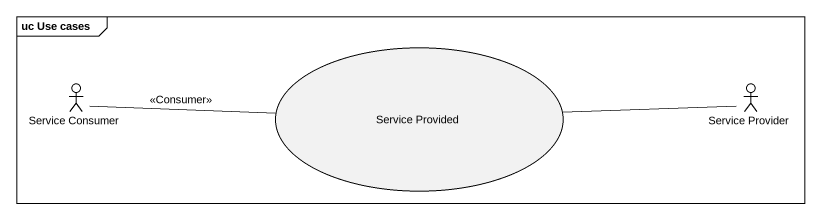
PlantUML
@startuml
mainframe uc Use cases
actor "Service Consumer" as Service_Consumer
usecase "Service Provided" as Service_Provided
actor "Service Provider" as Service_Provider
Service_Consumer -right- Service_Provided : <<Consumer>>
Service_Provided -right- Service_Provider
@enduml
